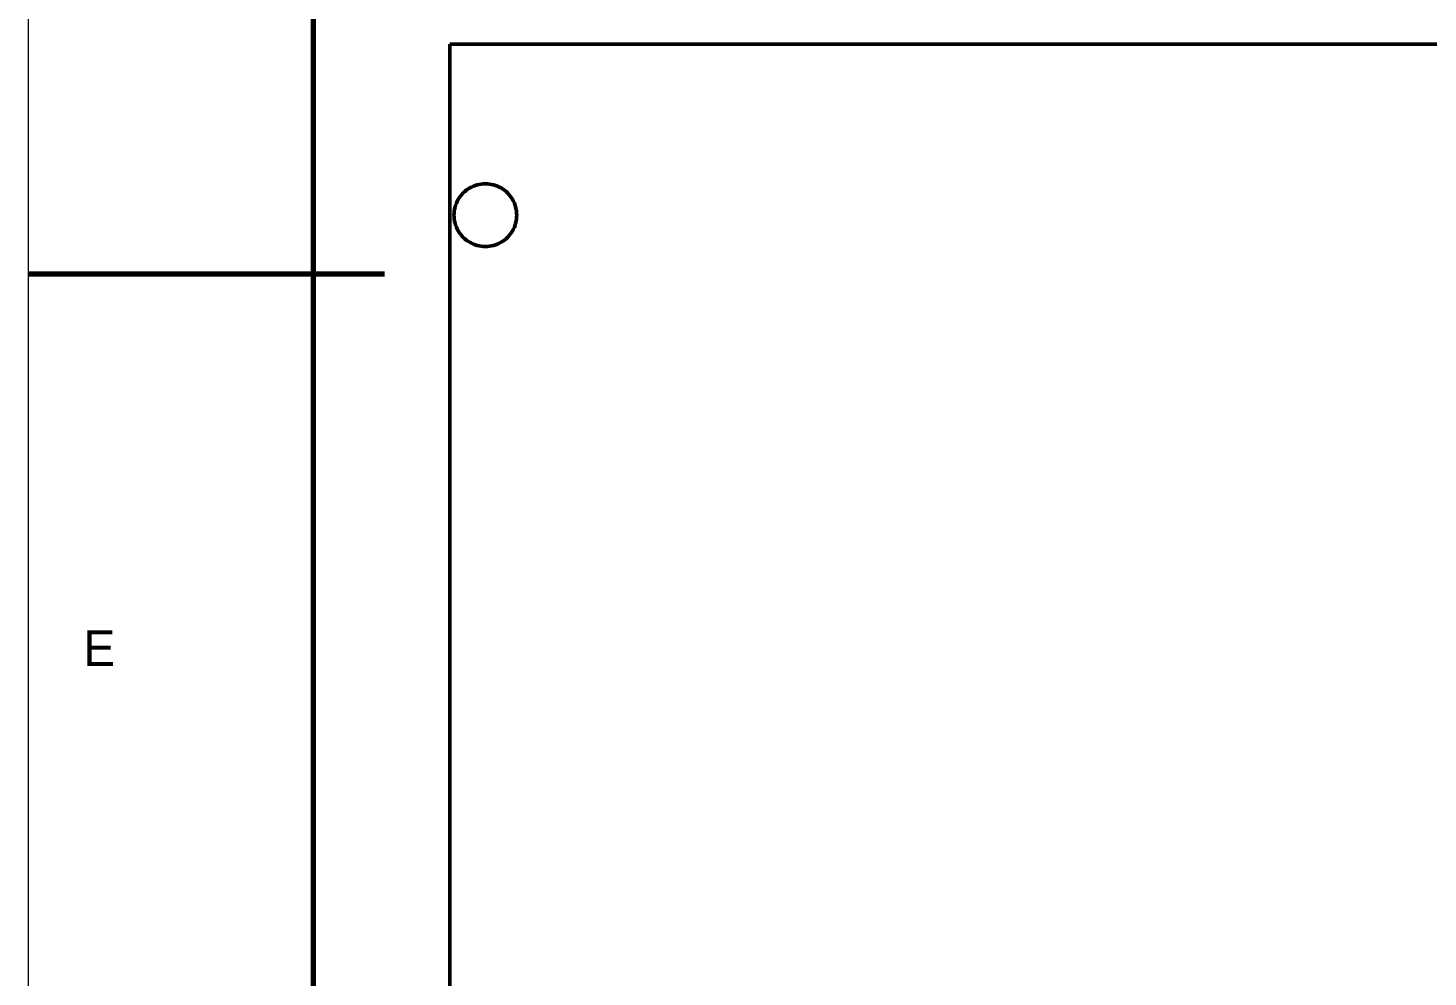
# Model space of a CAD drawing. Header units: millimetres. Extents: x 0 to 594, y 0 to 420.
# Drawn here: x 0 to 98.2, y 160.7 to 227.2 of the extents above; entities that cross this region are included whole.
import ezdxf
from ezdxf.enums import TextEntityAlignment as Align

# ---------------------------------------------------------------- set-up
doc = ezdxf.new("R2010")
doc.units = ezdxf.units.MM
doc.linetypes.add('DASHED', pattern=[1.524, 1.27, -0.254])
for name, color, linetype, lineweight in [('FINA', 7, 'CONTINUOUS', 18), ('NORMA', 7, 'CONTINUOUS', 70), ('OCULTA', 8, 'DASHED', 25), ('TEXTO', 7, 'CONTINUOUS', 25), ('VISIBLE', 7, 'CONTINUOUS', 50)]:
    doc.layers.add(name, color=color, linetype=linetype, lineweight=lineweight)

msp = doc.modelspace()

# ---------------------------------------------------------------- linework, layer by layer
at = {"layer": 'FINA'}
msp.add_line((0, 210), (10, 210), dxfattribs=at)
msp.add_lwpolyline([(0, 0), (594, 0), (594, 420), (0, 420)], close=True, dxfattribs=at)
at = {"layer": 'NORMA'}
msp.add_line((0, 210), (25, 210), dxfattribs=at)
msp.add_lwpolyline([(20, 10), (584, 10), (584, 410), (20, 410)], close=True, dxfattribs=at)
at = {"layer": 'OCULTA'}
for p, q in [((29.579, 92.12), (29.579, 226.12)), ((29.579, 226.12), (29.579, 226.12)), ((29.579, 226.12), (184.279, 226.12)), ((30.979, 216.025), (31.106, 216.093)), ((31.106, 216.093), (31.237, 216.152)), ((31.237, 216.152), (31.372, 216.203)), ((31.372, 216.203), (31.51, 216.245)), ((31.51, 216.245), (31.65, 216.278)), ((31.65, 216.278), (31.792, 216.301)), ((31.792, 216.301), (31.935, 216.315)), ((31.935, 216.315), (32.079, 216.32)), ((32.079, 216.32), (32.223, 216.315)), ((32.223, 216.315), (32.366, 216.301)), ((32.366, 216.301), (32.508, 216.278)), ((32.508, 216.278), (32.649, 216.245)), ((32.649, 216.245), (32.786, 216.203)), ((32.921, 216.152), (32.786, 216.203)), ((32.921, 216.152), (33.052, 216.093)), ((33.052, 216.093), (33.179, 216.025)), ((30.047, 214.962), (30.106, 215.093)), ((30.106, 215.093), (30.174, 215.22)), ((30.174, 215.22), (30.25, 215.342)), ((30.25, 215.342), (30.334, 215.459)), ((30.334, 215.459), (30.425, 215.57)), ((30.425, 215.57), (30.524, 215.676)), ((30.524, 215.676), (30.629, 215.774)), ((30.629, 215.774), (30.74, 215.865)), ((30.74, 215.865), (30.857, 215.949)), ((30.857, 215.949), (30.979, 216.025)), ((33.179, 216.025), (33.301, 215.949)), ((33.418, 215.865), (33.301, 215.949)), ((33.418, 215.865), (33.53, 215.774)), ((33.53, 215.774), (33.635, 215.676)), ((33.733, 215.57), (33.635, 215.676)), ((33.733, 215.57), (33.825, 215.459)), ((33.908, 215.342), (33.825, 215.459)), ((33.908, 215.342), (33.984, 215.22)), ((34.052, 215.093), (33.984, 215.22)), ((34.052, 215.093), (34.112, 214.962)), ((29.879, 214.12), (29.884, 214.264)), ((29.884, 213.976), (29.879, 214.12)), ((29.884, 214.264), (29.898, 214.407)), ((29.898, 214.407), (29.921, 214.549)), ((29.921, 214.549), (29.954, 214.689)), ((29.954, 214.689), (29.996, 214.827)), ((29.996, 214.827), (30.047, 214.962)), ((34.162, 214.827), (34.112, 214.962)), ((34.204, 214.689), (34.162, 214.827)), ((34.237, 214.549), (34.204, 214.689)), ((34.26, 214.407), (34.237, 214.549)), ((34.274, 214.264), (34.26, 214.407)), ((34.279, 214.12), (34.274, 214.264)), ((34.274, 213.976), (34.279, 214.12)), ((29.898, 213.833), (29.884, 213.976)), ((29.921, 213.691), (29.898, 213.833)), ((29.954, 213.55), (29.921, 213.691)), ((29.996, 213.413), (29.954, 213.55)), ((30.047, 213.278), (29.996, 213.413)), ((30.106, 213.147), (30.047, 213.278)), ((30.174, 213.02), (30.106, 213.147)), ((33.984, 213.02), (34.052, 213.147)), ((34.052, 213.147), (34.112, 213.278)), ((34.112, 213.278), (34.162, 213.413)), ((34.162, 213.413), (34.204, 213.55)), ((34.204, 213.55), (34.237, 213.691)), ((34.237, 213.691), (34.26, 213.833)), ((34.26, 213.833), (34.274, 213.976)), ((30.174, 213.02), (30.25, 212.898)), ((30.25, 212.898), (30.334, 212.781)), ((30.425, 212.669), (30.334, 212.781)), ((30.425, 212.669), (30.524, 212.564)), ((30.629, 212.466), (30.524, 212.564)), ((30.629, 212.466), (30.74, 212.374)), ((30.74, 212.374), (30.857, 212.291)), ((30.979, 212.215), (30.857, 212.291)), ((30.979, 212.215), (31.106, 212.147)), ((31.237, 212.087), (31.106, 212.147)), ((32.921, 212.087), (33.052, 212.147)), ((33.052, 212.147), (33.179, 212.215)), ((33.179, 212.215), (33.301, 212.291)), ((33.301, 212.291), (33.418, 212.374)), ((33.418, 212.374), (33.53, 212.466)), ((33.53, 212.466), (33.635, 212.564)), ((33.635, 212.564), (33.733, 212.669)), ((33.733, 212.669), (33.825, 212.781)), ((33.825, 212.781), (33.908, 212.898)), ((33.908, 212.898), (33.984, 213.02)), ((31.237, 212.087), (31.372, 212.037)), ((31.372, 212.037), (31.51, 211.995)), ((31.65, 211.962), (31.51, 211.995)), ((31.65, 211.962), (31.792, 211.939)), ((31.792, 211.939), (31.935, 211.925)), ((31.935, 211.925), (32.079, 211.92)), ((32.079, 211.92), (32.223, 211.925)), ((32.223, 211.925), (32.366, 211.939)), ((32.366, 211.939), (32.508, 211.962)), ((32.508, 211.962), (32.649, 211.995)), ((32.649, 211.995), (32.786, 212.037)), ((32.786, 212.037), (32.921, 212.087))]:
    msp.add_line(p, q, dxfattribs=at)
at = {"layer": 'VISIBLE'}
for p, q in [((29.579, 92.12), (29.579, 226.12)), ((29.579, 226.12), (184.279, 226.12)), ((29.579, 92.12), (29.579, 226.12)), ((29.579, 226.12), (29.579, 226.12)), ((29.579, 226.12), (29.579, 226.12)), ((29.579, 226.12), (184.279, 226.12)), ((30.979, 216.025), (31.106, 216.093)), ((31.106, 216.093), (30.979, 216.025)), ((31.106, 216.093), (31.237, 216.152)), ((31.237, 216.152), (31.106, 216.093)), ((31.106, 216.093), (31.106, 216.093)), ((31.237, 216.152), (31.372, 216.203)), ((31.372, 216.203), (31.237, 216.152)), ((31.237, 216.152), (31.237, 216.152)), ((31.372, 216.203), (31.51, 216.245)), ((31.51, 216.245), (31.372, 216.203)), ((31.372, 216.203), (31.372, 216.203)), ((31.51, 216.245), (31.65, 216.278)), ((31.65, 216.278), (31.51, 216.245)), ((31.51, 216.245), (31.51, 216.245)), ((31.65, 216.278), (31.792, 216.301)), ((31.792, 216.301), (31.65, 216.278)), ((31.65, 216.278), (31.65, 216.278)), ((31.792, 216.301), (31.935, 216.315)), ((31.935, 216.315), (31.792, 216.301)), ((31.792, 216.301), (31.792, 216.301)), ((31.935, 216.315), (32.079, 216.32)), ((32.079, 216.32), (31.935, 216.315)), ((31.935, 216.315), (31.935, 216.315)), ((32.079, 216.32), (32.223, 216.315)), ((32.223, 216.315), (32.079, 216.32)), ((32.079, 216.32), (32.079, 216.32)), ((32.223, 216.315), (32.366, 216.301)), ((32.366, 216.301), (32.223, 216.315)), ((32.223, 216.315), (32.223, 216.315)), ((32.366, 216.301), (32.508, 216.278)), ((32.508, 216.278), (32.366, 216.301)), ((32.366, 216.301), (32.366, 216.301)), ((32.508, 216.278), (32.649, 216.245)), ((32.649, 216.245), (32.508, 216.278)), ((32.508, 216.278), (32.508, 216.278)), ((32.649, 216.245), (32.786, 216.203)), ((32.786, 216.203), (32.649, 216.245)), ((32.649, 216.245), (32.649, 216.245)), ((32.921, 216.152), (32.786, 216.203)), ((32.921, 216.152), (32.786, 216.203)), ((32.786, 216.203), (32.786, 216.203)), ((32.921, 216.152), (33.052, 216.093)), ((33.052, 216.093), (32.921, 216.152)), ((32.921, 216.152), (32.921, 216.152)), ((33.052, 216.093), (33.179, 216.025)), ((33.179, 216.025), (33.052, 216.093)), ((33.052, 216.093), (33.052, 216.093)), ((30.047, 214.962), (30.106, 215.093)), ((30.106, 215.093), (30.047, 214.962)), ((30.106, 215.093), (30.174, 215.22)), ((30.174, 215.22), (30.106, 215.093)), ((30.106, 215.093), (30.106, 215.093)), ((30.174, 215.22), (30.25, 215.342)), ((30.25, 215.342), (30.174, 215.22)), ((30.174, 215.22), (30.174, 215.22)), ((30.25, 215.342), (30.334, 215.459)), ((30.334, 215.459), (30.25, 215.342)), ((30.25, 215.342), (30.25, 215.342)), ((30.334, 215.459), (30.425, 215.57)), ((30.425, 215.57), (30.334, 215.459)), ((30.334, 215.459), (30.334, 215.459)), ((30.425, 215.57), (30.524, 215.676)), ((30.524, 215.676), (30.425, 215.57)), ((30.425, 215.57), (30.425, 215.57)), ((30.524, 215.676), (30.629, 215.774)), ((30.629, 215.774), (30.524, 215.676)), ((30.524, 215.676), (30.524, 215.676)), ((30.629, 215.774), (30.74, 215.865)), ((30.74, 215.865), (30.629, 215.774)), ((30.629, 215.774), (30.629, 215.774)), ((30.74, 215.865), (30.857, 215.949)), ((30.857, 215.949), (30.74, 215.865)), ((30.74, 215.865), (30.74, 215.865)), ((30.857, 215.949), (30.979, 216.025)), ((30.979, 216.025), (30.857, 215.949)), ((30.857, 215.949), (30.857, 215.949)), ((30.979, 216.025), (30.979, 216.025)), ((33.179, 216.025), (33.301, 215.949)), ((33.301, 215.949), (33.179, 216.025)), ((33.179, 216.025), (33.179, 216.025)), ((33.418, 215.865), (33.301, 215.949)), ((33.418, 215.865), (33.301, 215.949)), ((33.301, 215.949), (33.301, 215.949)), ((33.418, 215.865), (33.53, 215.774)), ((33.53, 215.774), (33.418, 215.865)), ((33.418, 215.865), (33.418, 215.865)), ((33.53, 215.774), (33.635, 215.676)), ((33.635, 215.676), (33.53, 215.774)), ((33.53, 215.774), (33.53, 215.774)), ((33.733, 215.57), (33.635, 215.676)), ((33.733, 215.57), (33.635, 215.676)), ((33.635, 215.676), (33.635, 215.676)), ((33.733, 215.57), (33.825, 215.459)), ((33.825, 215.459), (33.733, 215.57)), ((33.733, 215.57), (33.733, 215.57)), ((33.908, 215.342), (33.825, 215.459)), ((33.908, 215.342), (33.825, 215.459)), ((33.825, 215.459), (33.825, 215.459)), ((33.908, 215.342), (33.984, 215.22)), ((33.984, 215.22), (33.908, 215.342)), ((33.908, 215.342), (33.908, 215.342)), ((34.052, 215.093), (33.984, 215.22)), ((34.052, 215.093), (33.984, 215.22)), ((33.984, 215.22), (33.984, 215.22)), ((34.052, 215.093), (34.112, 214.962)), ((34.112, 214.962), (34.052, 215.093)), ((34.052, 215.093), (34.052, 215.093)), ((29.879, 214.12), (29.884, 214.264)), ((29.884, 214.264), (29.879, 214.12)), ((29.884, 213.976), (29.879, 214.12)), ((29.879, 214.12), (29.879, 214.12)), ((29.879, 214.12), (29.884, 213.976)), ((29.884, 214.264), (29.898, 214.407)), ((29.898, 214.407), (29.884, 214.264)), ((29.884, 214.264), (29.884, 214.264)), ((29.898, 214.407), (29.921, 214.549)), ((29.921, 214.549), (29.898, 214.407)), ((29.898, 214.407), (29.898, 214.407)), ((29.921, 214.549), (29.954, 214.689)), ((29.954, 214.689), (29.921, 214.549)), ((29.921, 214.549), (29.921, 214.549)), ((29.954, 214.689), (29.996, 214.827)), ((29.996, 214.827), (29.954, 214.689)), ((29.954, 214.689), (29.954, 214.689)), ((29.996, 214.827), (30.047, 214.962)), ((30.047, 214.962), (29.996, 214.827)), ((29.996, 214.827), (29.996, 214.827)), ((30.047, 214.962), (30.047, 214.962)), ((34.162, 214.827), (34.112, 214.962)), ((34.162, 214.827), (34.112, 214.962)), ((34.112, 214.962), (34.112, 214.962)), ((34.204, 214.689), (34.162, 214.827)), ((34.204, 214.689), (34.162, 214.827)), ((34.162, 214.827), (34.162, 214.827)), ((34.237, 214.549), (34.204, 214.689)), ((34.204, 214.689), (34.204, 214.689)), ((34.237, 214.549), (34.204, 214.689)), ((34.26, 214.407), (34.237, 214.549)), ((34.26, 214.407), (34.237, 214.549)), ((34.237, 214.549), (34.237, 214.549)), ((34.274, 214.264), (34.26, 214.407)), ((34.274, 214.264), (34.26, 214.407)), ((34.26, 214.407), (34.26, 214.407)), ((34.279, 214.12), (34.274, 214.264)), ((34.279, 214.12), (34.274, 214.264)), ((34.274, 214.264), (34.274, 214.264)), ((34.274, 213.976), (34.279, 214.12)), ((34.274, 213.976), (34.279, 214.12)), ((34.279, 214.12), (34.279, 214.12)), ((29.898, 213.833), (29.884, 213.976)), ((29.884, 213.976), (29.884, 213.976)), ((29.884, 213.976), (29.898, 213.833)), ((29.921, 213.691), (29.898, 213.833)), ((29.898, 213.833), (29.898, 213.833)), ((29.898, 213.833), (29.921, 213.691)), ((29.954, 213.55), (29.921, 213.691)), ((29.921, 213.691), (29.921, 213.691)), ((29.921, 213.691), (29.954, 213.55)), ((29.996, 213.413), (29.954, 213.55)), ((29.954, 213.55), (29.954, 213.55)), ((29.954, 213.55), (29.996, 213.413)), ((30.047, 213.278), (29.996, 213.413)), ((29.996, 213.413), (29.996, 213.413)), ((29.996, 213.413), (30.047, 213.278)), ((30.106, 213.147), (30.047, 213.278)), ((30.047, 213.278), (30.047, 213.278)), ((30.047, 213.278), (30.106, 213.147)), ((30.174, 213.02), (30.106, 213.147)), ((30.106, 213.147), (30.106, 213.147)), ((30.106, 213.147), (30.174, 213.02)), ((33.984, 213.02), (34.052, 213.147)), ((33.984, 213.02), (34.052, 213.147)), ((34.052, 213.147), (34.112, 213.278)), ((34.052, 213.147), (34.112, 213.278)), ((34.052, 213.147), (34.052, 213.147)), ((34.112, 213.278), (34.162, 213.413)), ((34.112, 213.278), (34.162, 213.413)), ((34.112, 213.278), (34.112, 213.278)), ((34.162, 213.413), (34.204, 213.55)), ((34.162, 213.413), (34.204, 213.55)), ((34.162, 213.413), (34.162, 213.413)), ((34.204, 213.55), (34.237, 213.691)), ((34.204, 213.55), (34.237, 213.691)), ((34.204, 213.55), (34.204, 213.55)), ((34.237, 213.691), (34.26, 213.833)), ((34.237, 213.691), (34.26, 213.833)), ((34.237, 213.691), (34.237, 213.691)), ((34.26, 213.833), (34.274, 213.976)), ((34.26, 213.833), (34.274, 213.976)), ((34.26, 213.833), (34.26, 213.833)), ((34.274, 213.976), (34.274, 213.976)), ((30.174, 213.02), (30.25, 212.898)), ((30.174, 213.02), (30.174, 213.02)), ((30.174, 213.02), (30.25, 212.898)), ((30.25, 212.898), (30.334, 212.781)), ((30.25, 212.898), (30.25, 212.898)), ((30.25, 212.898), (30.334, 212.781)), ((30.425, 212.669), (30.334, 212.781)), ((30.334, 212.781), (30.334, 212.781)), ((30.334, 212.781), (30.425, 212.669)), ((30.425, 212.669), (30.524, 212.564)), ((30.425, 212.669), (30.425, 212.669)), ((30.425, 212.669), (30.524, 212.564)), ((30.629, 212.466), (30.524, 212.564)), ((30.524, 212.564), (30.524, 212.564)), ((30.524, 212.564), (30.629, 212.466)), ((30.629, 212.466), (30.74, 212.374)), ((30.629, 212.466), (30.629, 212.466)), ((30.629, 212.466), (30.74, 212.374)), ((30.74, 212.374), (30.857, 212.291)), ((30.74, 212.374), (30.74, 212.374)), ((30.74, 212.374), (30.857, 212.291)), ((30.979, 212.215), (30.857, 212.291)), ((30.857, 212.291), (30.857, 212.291)), ((30.857, 212.291), (30.979, 212.215)), ((30.979, 212.215), (31.106, 212.147)), ((30.979, 212.215), (30.979, 212.215)), ((30.979, 212.215), (31.106, 212.147)), ((31.237, 212.087), (31.106, 212.147)), ((31.106, 212.147), (31.106, 212.147)), ((31.106, 212.147), (31.237, 212.087)), ((32.921, 212.087), (33.052, 212.147)), ((32.921, 212.087), (33.052, 212.147)), ((33.052, 212.147), (33.179, 212.215)), ((33.052, 212.147), (33.179, 212.215)), ((33.052, 212.147), (33.052, 212.147)), ((33.179, 212.215), (33.301, 212.291)), ((33.179, 212.215), (33.301, 212.291)), ((33.179, 212.215), (33.179, 212.215)), ((33.301, 212.291), (33.418, 212.374)), ((33.301, 212.291), (33.418, 212.374)), ((33.301, 212.291), (33.301, 212.291)), ((33.418, 212.374), (33.53, 212.466)), ((33.418, 212.374), (33.53, 212.466)), ((33.418, 212.374), (33.418, 212.374)), ((33.53, 212.466), (33.635, 212.564)), ((33.53, 212.466), (33.635, 212.564)), ((33.53, 212.466), (33.53, 212.466)), ((33.635, 212.564), (33.733, 212.669)), ((33.635, 212.564), (33.733, 212.669)), ((33.635, 212.564), (33.635, 212.564)), ((33.733, 212.669), (33.825, 212.781)), ((33.733, 212.669), (33.825, 212.781)), ((33.733, 212.669), (33.733, 212.669)), ((33.825, 212.781), (33.908, 212.898)), ((33.825, 212.781), (33.908, 212.898)), ((33.825, 212.781), (33.825, 212.781)), ((33.908, 212.898), (33.984, 213.02)), ((33.908, 212.898), (33.984, 213.02)), ((33.908, 212.898), (33.908, 212.898)), ((33.984, 213.02), (33.984, 213.02)), ((31.237, 212.087), (31.372, 212.037)), ((31.237, 212.087), (31.237, 212.087)), ((31.237, 212.087), (31.372, 212.037)), ((31.372, 212.037), (31.51, 211.995)), ((31.372, 212.037), (31.372, 212.037)), ((31.372, 212.037), (31.51, 211.995)), ((31.65, 211.962), (31.51, 211.995)), ((31.51, 211.995), (31.51, 211.995)), ((31.51, 211.995), (31.65, 211.962)), ((31.65, 211.962), (31.792, 211.939)), ((31.65, 211.962), (31.65, 211.962)), ((31.65, 211.962), (31.792, 211.939)), ((31.792, 211.939), (31.935, 211.925)), ((31.792, 211.939), (31.792, 211.939)), ((31.792, 211.939), (31.935, 211.925)), ((31.935, 211.925), (32.079, 211.92)), ((31.935, 211.925), (31.935, 211.925)), ((31.935, 211.925), (32.079, 211.92)), ((32.079, 211.92), (32.223, 211.925)), ((32.079, 211.92), (32.223, 211.925)), ((32.079, 211.92), (32.079, 211.92)), ((32.223, 211.925), (32.366, 211.939)), ((32.223, 211.925), (32.366, 211.939)), ((32.223, 211.925), (32.223, 211.925)), ((32.366, 211.939), (32.508, 211.962)), ((32.366, 211.939), (32.508, 211.962)), ((32.366, 211.939), (32.366, 211.939)), ((32.508, 211.962), (32.649, 211.995)), ((32.508, 211.962), (32.649, 211.995)), ((32.508, 211.962), (32.508, 211.962)), ((32.649, 211.995), (32.786, 212.037)), ((32.649, 211.995), (32.786, 212.037)), ((32.649, 211.995), (32.649, 211.995)), ((32.786, 212.037), (32.921, 212.087)), ((32.786, 212.037), (32.921, 212.087)), ((32.786, 212.037), (32.786, 212.037)), ((32.921, 212.087), (32.921, 212.087))]:
    msp.add_line(p, q, dxfattribs=at)

# ---------------------------------------------------------------- texts
at = {"layer": 'TEXTO'}
msp.add_text('E', height=2.5, dxfattribs=at).set_placement((5, 183.75), align=Align.MIDDLE_CENTER)

doc.saveas('drawing.dxf')
